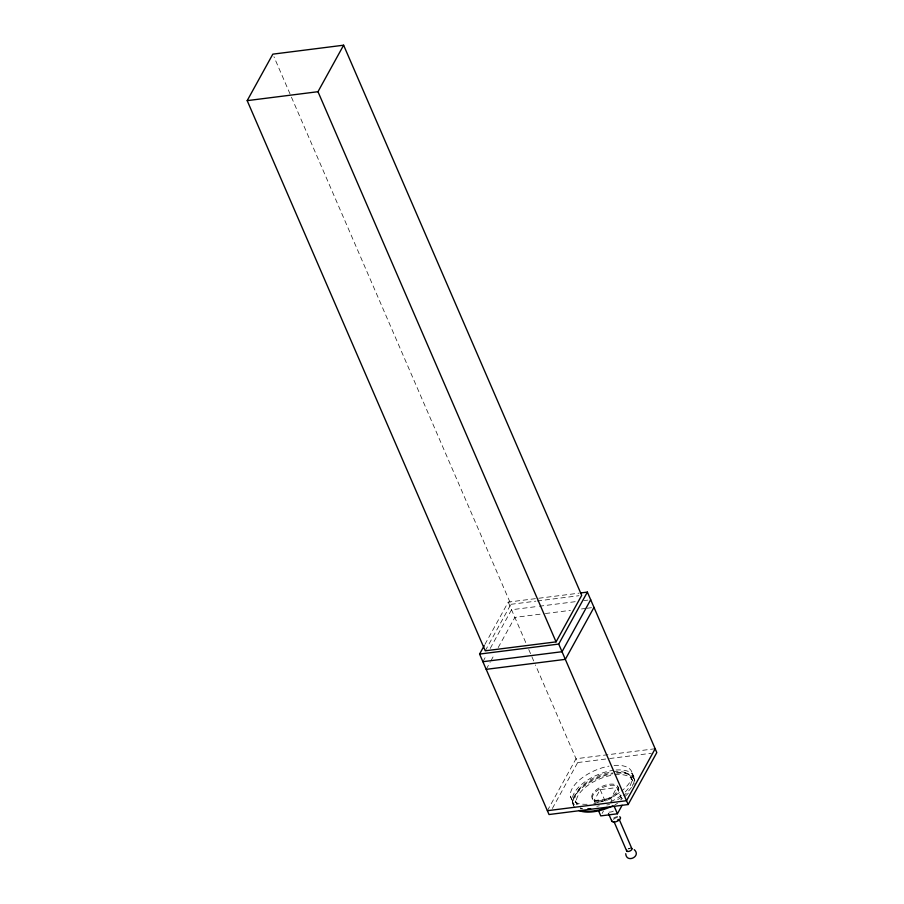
<?xml version="1.0" encoding="UTF-8"?>
<svg xmlns="http://www.w3.org/2000/svg" width="904" height="904" viewBox="0 0 904 904"><rect width="100%" height="100%" fill="white"/><g stroke="black" fill="none" stroke-linecap="round" stroke-linejoin="round"><path stroke-width="0.68" stroke-dasharray="4.52 3.39" d="M484.917 644.394L508.24 602.098L537.394 598.414M485.256 650.801L510.896 604.313L273.946 56.737M482.894 661.705L486.228 655.66M490.228 648.417L511.551 609.737L537.925 606.403M486.205 669.344L490.194 662.101M490.861 660.892L494.194 654.846M498.194 647.592L514.862 617.387L544.016 613.703M547.372 810.707L576.029 758.738L653.773 748.919M552.355 808.492L577.679 762.558L535.428 664.926M595.25 803.147L594.154 800.605L600.188 789.655L616.844 787.553L622.901 801.565M602.109 813.453L603.443 811.024M611.918 801.046L610.81 798.492L616.844 787.553M628.664 848.946L629.557 848.596M538.784 598.245L579.046 593.16M510.896 604.313L535.891 601.149M537.281 600.979L578.933 595.713M539.315 606.234L575.407 601.668M583.747 600.618L587.905 600.098M545.394 613.522L570.39 610.369M581.498 608.968L585.656 608.437M587.046 608.256L593.996 607.386M577.679 762.558L608.222 758.705M609.612 758.535L651.264 753.269M594.154 800.605L610.81 798.492M606.799 804.944L609.578 804.594M632.201 773.191L634.179 777.779M634.551 780.231L634.89 780.988M631.06 777.237L632.382 780.299M600.188 789.655L606.245 803.667M508.24 602.098L526.535 644.371M528.761 649.513L534.874 663.649M592.131 798.356L592.629 799.509M575.565 801.373L576.888 804.424A30.261 14.351 -23.4 0 1 613.488 774.965M570.503 796.424L572.481 801.012M572.853 803.464L573.192 804.232M613.556 771.733A30.261 14.351 -23.4 0 1 625.285 791.904M621.274 795.373A30.261 14.351 -23.4 0 1 609.115 802.424M599.273 805.758A30.261 14.351 -23.4 0 1 596.832 806.3M578.006 804.357A30.261 14.351 -23.4 0 1 581.826 786.243A30.261 14.351 -23.4 0 1 612.166 771.903M614.878 774.784A30.261 14.351 -23.4 0 1 632.495 786.231M628.359 793.113A30.261 14.351 -23.4 0 1 620.607 799.87M582.312 808.99A30.261 14.351 -23.4 0 1 580.221 808.006A33.098 15.696 -23.4 0 0 582.504 808.504M616.053 770.027A33.098 15.696 -23.4 0 1 623.579 795.565M621.466 797.147A33.098 15.696 -23.4 0 1 616.81 800.142M574.345 804.673A33.098 15.696 -23.4 0 1 581.114 784.864A33.098 15.696 -23.4 0 1 613.545 770.298M614.065 765.439A33.098 15.696 -23.4 0 1 621.602 790.977M619.477 792.559A33.098 15.696 -23.4 0 1 593.736 803.498M587.171 804.266A33.098 15.696 -23.4 0 1 572.345 788.231A33.098 15.696 -23.4 0 1 608.957 766.129M616.754 773.236A33.098 15.696 -23.4 0 1 634.902 784.276M617.522 803.351A33.098 15.696 -23.4 0 1 615.036 804.729M575.046 807.882A33.098 15.696 -23.4 0 1 581.351 788.503A33.098 15.696 -23.4 0 1 612.957 773.7M616.426 772.479A33.098 15.696 -23.4 0 1 634.698 782.367M573.87 806.006A33.098 15.696 -23.4 0 1 581.961 786.909A33.098 15.696 -23.4 0 1 612.629 772.931M613.409 811.091A4.723 2.237 -23.4 0 1 607.454 810.402M613.522 818.199A4.723 2.237 -23.4 0 1 617.929 816.538M628.156 848.89A2.836 1.345 -23.4 0 1 629.512 848.325M613.556 819.578A2.836 1.345 -23.4 0 1 618.087 817.679M598.222 800.797A14.181 6.723 -23.4 0 0 618.302 788.243A14.181 6.723 -23.4 0 0 598.504 788.277A14.181 6.723 -23.4 0 0 598.222 800.797M598.719 801.938A14.181 6.723 -23.4 0 0 618.799 789.395A14.181 6.723 -23.4 0 0 599.002 789.418A14.181 6.723 -23.4 0 0 598.719 801.938"/><path stroke-width="1.36" d="M247.187 100.638L272.827 54.15L343.622 45.2L581.701 595.363L556.062 641.863L485.256 650.801L247.187 100.638L317.982 91.7L343.622 45.2M580.436 592.979L587.374 592.097L656.812 752.569L628.156 804.537L549.022 814.527L479.583 654.067L484.25 645.603M628.156 804.537L558.717 644.066L587.374 592.097M590.685 599.747L562.028 651.716L482.894 661.705M593.996 607.386L565.339 659.355L486.205 669.344M598.561 810.786L600.764 815.883L617.421 813.781L622.121 805.272M655.163 748.749L626.506 800.718L547.372 810.707M479.583 654.067L558.717 644.066M634.235 849.647C641.75 856.325 626.382 863.693 625.726 853.704M317.982 91.7L556.062 641.863M614.121 806.142L617.421 813.781M619.229 819.442L631.907 848.732M613.997 821.634L626.664 850.924M608.494 813.521L611.714 820.968M612.856 805.826A33.098 15.696 -23.4 0 1 578.888 810.504M606.833 807.498A33.098 15.696 -23.4 0 1 580.583 810.447M590.617 808.764A33.098 15.696 -23.4 0 1 587.736 808.888M619.703 816.741A4.723 2.237 -23.4 0 1 617.149 821.295A4.723 2.237 -23.4 0 1 611.748 820.335M618.234 819.386A2.836 1.345 -23.4 0 1 617.771 819.804M630.811 848.155A2.836 1.345 -23.4 0 1 631.591 849.805A2.836 1.345 -23.4 0 1 628.167 851.489A2.836 1.345 -23.4 0 1 626.788 850.144"/></g></svg>
